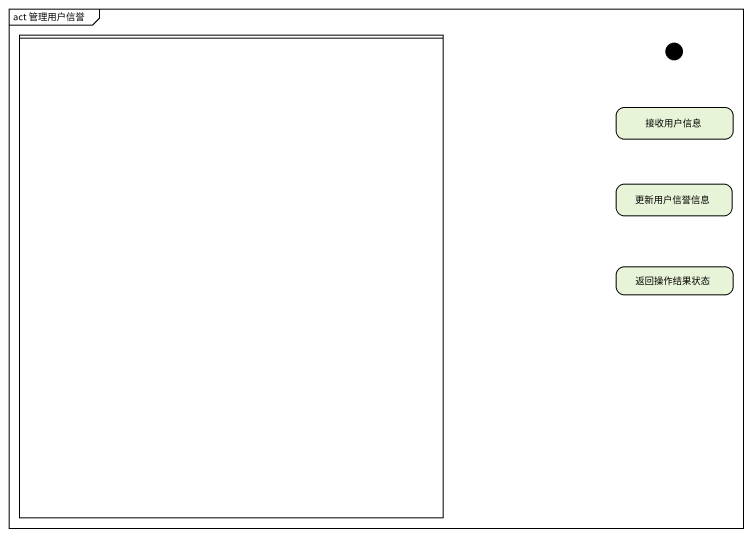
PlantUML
@startuml
mainframe act 管理用户信誉
hide empty description
state " " as lane1 <<partition>>
state initial1 <<start>>
state 接收用户信息
state 更新用户信誉信息
state 返回操作结果状态
@enduml
